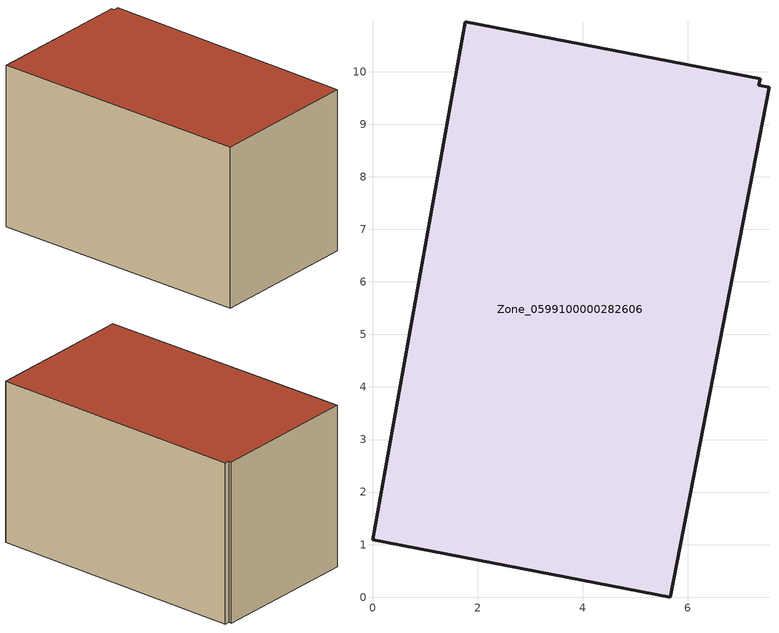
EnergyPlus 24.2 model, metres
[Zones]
Zone_0599100000282606
 floor ground (C_G): 0,1.09 1.77,10.95 7.38,9.87 7.35,9.74 7.54,9.71 5.67,0 z0
 wall outside (C_F): 1.77,10.95 0,1.09 5.67,0 7.54,9.71 7.35,9.74 7.38,9.87 1.77,10.95 z0:6.25
 roof outside (C_R): 5.67,0 7.54,9.71 7.35,9.74 7.38,9.87 1.77,10.95 0,1.09 z6.25
[BUILDING]
Pand.0599100000282606: North Axis=0; Terrain=City; Loads Convergence Tolerance Value=0.04; Temperature Convergence Tolerance Value=0.4; Solar Distribution=FullExterior; Maximum Number of Warmup Days=25; Minimum Number of Warmup Days=1
[Site:Location]
Rotterdam.The.Hague.AP_ZH_NLD Design_Conditions: Latitude=51.96; Longitude=4.45; Time Zone=1; Elevation=-4.5
[SITE:GROUNDTEMPERATURE:BUILDINGSURFACE]
18, 18, 18, 18, 18, 18, 18, 18, 18, 18, 18, 18
[MATERIAL] Thermal Absorptance=0.9; Solar Absorptance=0.7; Visible Absorptance=0.7
Name | Roughness | Thickness | Conductivity | Density | Specific Heat
G.TC.1946-1964 | MediumSmooth | 0.15 | 1 | 540 | 1210
F.TC.1946-1964 | Rough | 0.3 | 0.857143 | 1920 | 840
R.TC.1946-1964 | MediumRough | 0.2 | 0.235294 | 1500 | 1000
[CONSTRUCTION]
C_G: G.TC.1946-1964
C_F: F.TC.1946-1964
C_R: R.TC.1946-1964
[ZONE]
Zone_0599100000282606: Type=1; Multiplier=1; Ceiling Height=Autocalculate; Volume=Autocalculate; Floor Area=autocalculate; Part of Total Floor Area=Yes
[ZONEINFILTRATION:DESIGNFLOWRATE]
Infil_Zone_0599100000282606: Zone or ZoneList or Space or SpaceList=Zone_0599100000282606; Schedule=AlwaysOn; Design Flow Rate Calculation Method=Flow/Area; Flow Rate per Floor Area=0.003; Constant Term Coefficient=1; Temperature Term Coefficient=0; Velocity Term Coefficient=0; Velocity Squared Term Coefficient=0
[HVACTEMPLATE:ZONE:IDEALLOADSAIRSYSTEM]
Zone_0599100000282606: Maximum Heating Supply Air Temperature=50; Minimum Cooling Supply Air Temperature=13; Maximum Heating Supply Air Humidity Ratio=0.0156; Minimum Cooling Supply Air Humidity Ratio=0.0077; Heating Limit=NoLimit; Cooling Limit=NoLimit; Dehumidification Control Type=ConstantSensibleHeatRatio; Cooling Sensible Heat Ratio=0.7; Dehumidification Setpoint=60; Humidification Control Type=None; Humidification Setpoint=30; Outdoor Air Method=None; Outdoor Air Flow Rate per Person=0.00944; Outdoor Air Flow Rate per Zone Floor Area=0; Outdoor Air Flow Rate per Zone=0; Demand Controlled Ventilation Type=None; Outdoor Air Economizer Type=NoEconomizer; Heat Recovery Type=None; Sensible Heat Recovery Effectiveness=0.7; Latent Heat Recovery Effectiveness=0.65
[ZONECONTROL:THERMOSTAT]
ThermostatControl_Zone_0599100000282606: Zone or ZoneList=Zone_0599100000282606; Control Type Schedule=DualSetpointControlType; Control 1=Thermostat_Zone_0599100000282606; Temperature Difference Between Cutout And Setpoint=0
[THERMOSTATSETPOINT:DUALSETPOINT]
Thermostat_Zone_0599100000282606: Heating Setpoint Temperature Schedule=HeatingSetpoint_Zone_0599100000282606; Cooling Setpoint Temperature Schedule=CoolingSetpoint_Zone_0599100000282606
[SCHEDULE:COMPACT]
HeatingSetpoint_Zone_0599100000282606: Through: 12/31, For: AllDays, Until: 24:00, 21
CoolingSetpoint_Zone_0599100000282606: Through: 12/31, For: AllDays, Until: 24:00, 24
DualSetpointControlType: Through: 12/31, For: AllDays, Until: 24:00, 4
AlwaysOn: Through: 12/31, For: AllDays, Until: 24:00, 1
